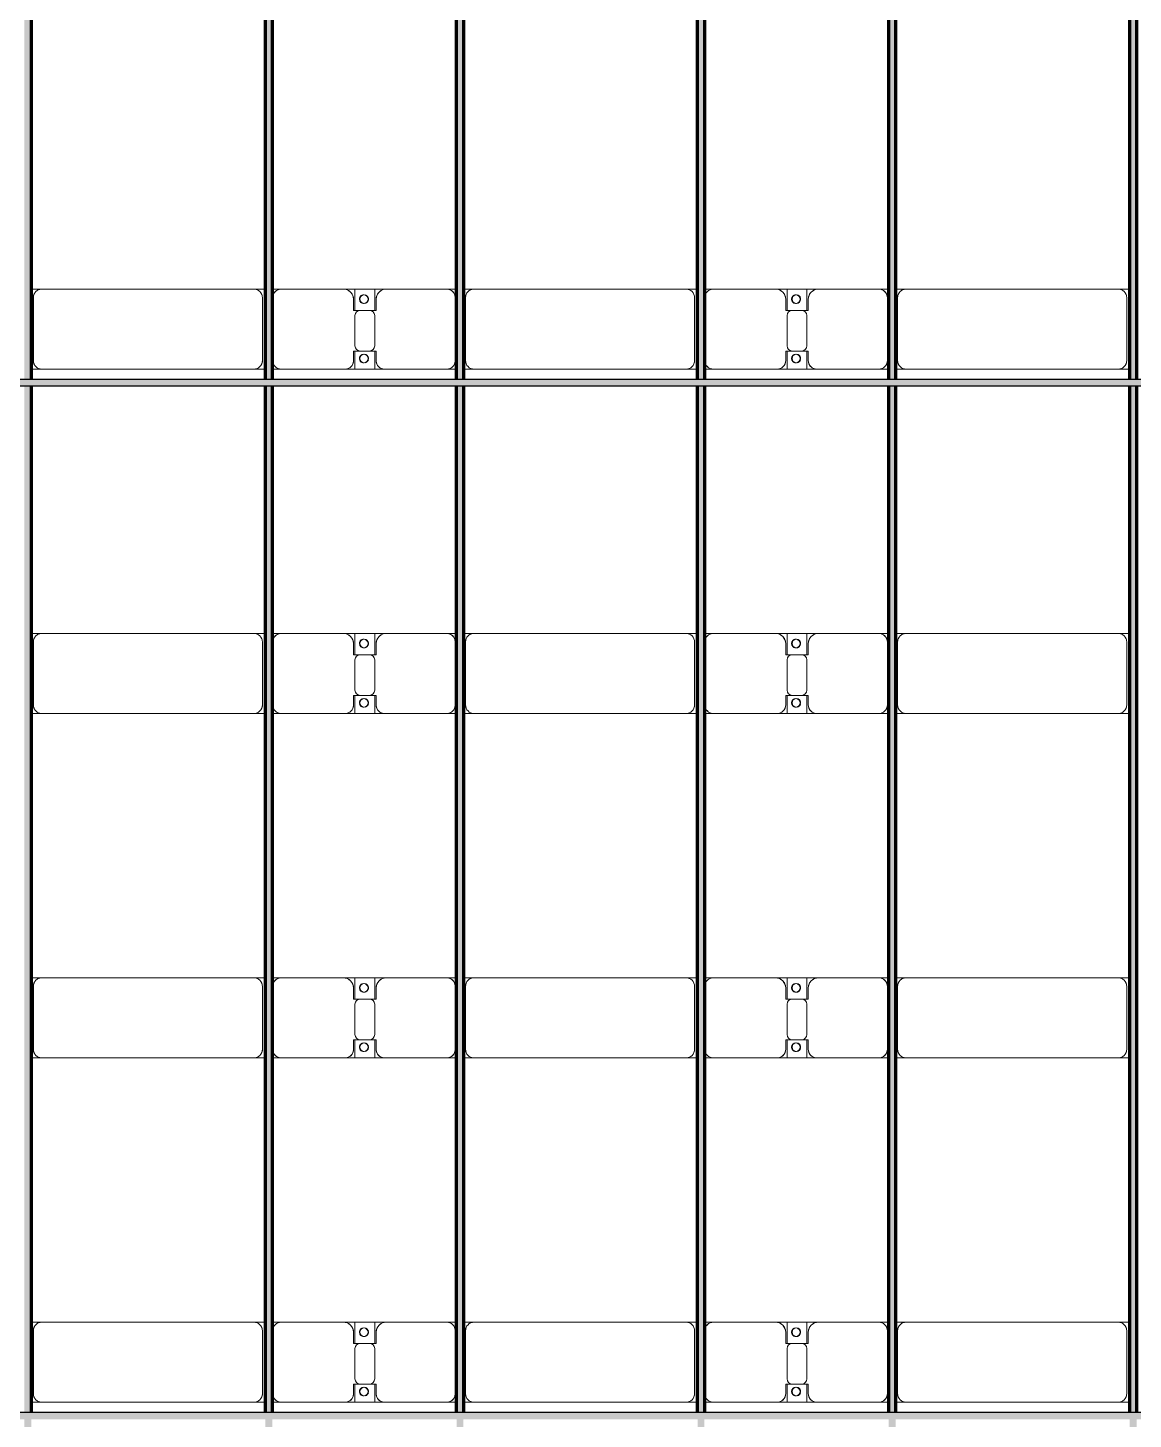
# Model space of a CAD drawing. Header units: millimetres. Extents: x -268744 to 115753, y -96240 to -10461.
# Drawn here: x -222104 to -215684, y -52647 to -44566 of the extents above; entities that cross this region are included whole.
import ezdxf

# ---------------------------------------------------------------- set-up
doc = ezdxf.new("R2010")
doc.units = ezdxf.units.MM
doc.layers.add('A-GENM', color=13, linetype='Continuous', lineweight=9)
doc.layers.add('S-BEAM', color=12, linetype='Continuous', lineweight=9)

# ---------------------------------------------------------------- blocks, each defined once
blk = doc.blocks.new('Dai phao do pin - DẢI PHAO ĐỠ PIN-V10-KHUNG KẾT CẤU BÈ PIN 1')
at = {"layer": 'A-GENM', "color": 7}
for p, q in [((31947.6, 241.6), (32009.7, 241.6)), ((31947.6, 241.6), (32009.7, 241.6)), ((31959.7, 191.6), (31959.7, -173.4)), ((33240.3, 241.6), (32009.7, 241.6)), ((33240.3, 241.6), (33307.6, 241.6)), ((33240.3, 241.6), (33307.6, 241.6)), ((33290.3, -173.4), (33290.3, 191.6)), ((33347.6, 241.6), (33399.7, 241.6)), ((33347.6, 241.6), (33399.7, 241.6)), ((33349.7, 191.6), (33349.7, -173.4)), ((33759.7, 241.6), (33399.7, 241.6)), ((33759.7, 241.6), (33942.2, 241.6)), ((33942.2, 241.6), (33759.7, 241.6)), ((33819.7, 118.2), (33819.7, 181.6)), ((33827.8, 241.6), (34010.3, 241.6)), ((33827.8, 116.2), (33827.8, 241.6)), ((34010.3, 241.6), (33827.8, 241.6)), ((33942.2, 241.6), (33942.2, 116.2)), ((33950.3, 181.6), (33950.3, 118.2)), ((34360.3, 241.6), (34010.3, 241.6)), ((34360.3, 241.6), (34417.6, 241.6)), ((34360.3, 241.6), (34417.6, 241.6)), ((34410.3, -173.4), (34410.3, 191.6)), ((34457.6, 241.6), (34519.7, 241.6)), ((34457.6, 241.6), (34519.7, 241.6)), ((34469.7, 191.6), (34469.7, -173.4)), ((35750.3, 241.6), (34519.7, 241.6)), ((35750.3, 241.6), (35817.6, 241.6)), ((35750.3, 241.6), (35817.6, 241.6)), ((35800.3, -173.4), (35800.3, 191.6)), ((35857.6, 241.6), (35909.7, 241.6)), ((35857.6, 241.6), (35909.7, 241.6)), ((35859.7, 191.6), (35859.7, -173.4)), ((36269.7, 241.6), (35909.7, 241.6)), ((36269.7, 241.6), (36452.2, 241.6)), ((36452.2, 241.6), (36269.7, 241.6)), ((36329.7, 118.2), (36329.7, 181.6)), ((36337.8, 241.6), (36520.3, 241.6)), ((36337.8, 116.2), (36337.8, 241.6)), ((36520.3, 241.6), (36337.8, 241.6)), ((36452.2, 241.6), (36452.2, 116.2)), ((36460.3, 181.6), (36460.3, 118.2)), ((36870.3, 241.6), (36520.3, 241.6)), ((36870.3, 241.6), (36927.6, 241.6)), ((36870.3, 241.6), (36927.6, 241.6)), ((36920.3, -173.4), (36920.3, 191.6)), ((36967.6, 241.6), (37029.7, 241.6)), ((36967.6, 241.6), (37029.7, 241.6)), ((36979.7, 191.6), (36979.7, -173.4)), ((38260.3, 241.6), (37029.7, 241.6)), ((38260.3, 241.6), (38327.6, 241.6)), ((38260.3, 241.6), (38327.6, 241.6)), ((38310.3, -173.4), (38310.3, 191.6)), ((33912.2, 118.2), (33819.7, 118.2)), ((33827.8, 88.2), (33827.8, -88.2)), ((33950.3, 118.2), (33857.8, 118.2)), ((33942.2, -88.2), (33942.2, 88.2)), ((36422.2, 118.2), (36329.7, 118.2)), ((36337.8, 88.2), (36337.8, -88.2)), ((36460.3, 118.2), (36367.8, 118.2)), ((36452.2, -88.2), (36452.2, 88.2)), ((33819.7, -173.4), (33819.7, -118.2)), ((33819.7, -118.2), (33912.2, -118.2)), ((33827.8, -223.4), (33827.8, -116.2)), ((33857.8, -118.2), (33950.3, -118.2)), ((33942.2, -116.2), (33942.2, -223.4)), ((33950.3, -118.2), (33950.3, -173.4)), ((36329.7, -173.4), (36329.7, -118.2)), ((36329.7, -118.2), (36422.2, -118.2)), ((36337.8, -223.4), (36337.8, -116.2)), ((36367.8, -118.2), (36460.3, -118.2)), ((36452.2, -116.2), (36452.2, -223.4)), ((36460.3, -118.2), (36460.3, -173.4)), ((32009.7, -223.4), (31947.6, -223.4)), ((32009.7, -223.4), (31947.6, -223.4)), ((32009.7, -223.4), (33240.3, -223.4)), ((33307.6, -223.4), (33240.3, -223.4)), ((33307.6, -223.4), (33240.3, -223.4)), ((33399.7, -223.4), (33347.6, -223.4)), ((33399.7, -223.4), (33347.6, -223.4)), ((33399.7, -223.4), (33769.7, -223.4)), ((33942.2, -223.4), (33769.7, -223.4)), ((33769.7, -223.4), (33942.2, -223.4)), ((34000.3, -223.4), (33827.8, -223.4)), ((33827.8, -223.4), (34000.3, -223.4)), ((34000.3, -223.4), (34360.3, -223.4)), ((34417.6, -223.4), (34360.3, -223.4)), ((34417.6, -223.4), (34360.3, -223.4)), ((34519.7, -223.4), (34457.6, -223.4)), ((34519.7, -223.4), (34457.6, -223.4)), ((34519.7, -223.4), (35750.3, -223.4)), ((35817.6, -223.4), (35750.3, -223.4)), ((35817.6, -223.4), (35750.3, -223.4)), ((35909.7, -223.4), (35857.6, -223.4)), ((35909.7, -223.4), (35857.6, -223.4)), ((35909.7, -223.4), (36279.7, -223.4)), ((36452.2, -223.4), (36279.7, -223.4)), ((36279.7, -223.4), (36452.2, -223.4)), ((36510.3, -223.4), (36337.8, -223.4)), ((36337.8, -223.4), (36510.3, -223.4)), ((36510.3, -223.4), (36870.3, -223.4)), ((36927.6, -223.4), (36870.3, -223.4)), ((36927.6, -223.4), (36870.3, -223.4)), ((37029.7, -223.4), (36967.6, -223.4)), ((37029.7, -223.4), (36967.6, -223.4)), ((37029.7, -223.4), (38260.3, -223.4)), ((38327.6, -223.4), (38260.3, -223.4)), ((38327.6, -223.4), (38260.3, -223.4))]:
    blk.add_line(p, q, dxfattribs=at)
for centre, radius, start, end in [((32009.7, 191.6), 50, 90, 180), ((32009.7, 191.6), 50, 150, 180), ((32009.7, 191.6), 50, 105, 135), ((33240.3, 191.6), 50, 360, 90), ((33240.3, 191.6), 50, 60, 90), ((33240.3, 191.6), 50, 15, 30), ((33399.7, 191.6), 50, 90, 180), ((33399.7, 191.6), 50, 105, 180), ((33759.7, 181.6), 60, 360, 90), ((33759.7, 181.6), 60, 360, 60), ((33878.6, 183.2), 25, 360, 180), ((33878.6, 183.2), 25, 180, 0), ((33878.6, 183.2), 25, 0, 165), ((33881.4, 183.2), 25, 0, 180), ((33881.4, 183.2), 25, 90, 180), ((33881.4, 183.2), 25, 180, 360), ((33881.4, 183.2), 25, 180, 300), ((33878.6, 183.2), 25, 210, 0), ((33881.4, 183.2), 25, 15, 75), ((33881.4, 183.2), 25, 330, 345), ((34010.3, 181.6), 60, 90, 180), ((34010.3, 181.6), 60, 120, 180), ((34360.3, 191.6), 50, 0, 90), ((34360.3, 191.6), 50, 0, 75), ((34519.7, 191.6), 50, 90, 180), ((34519.7, 191.6), 50, 150, 180), ((34519.7, 191.6), 50, 105, 135), ((35750.3, 191.6), 50, 360, 90), ((35750.3, 191.6), 50, 60, 90), ((35750.3, 191.6), 50, 15, 30), ((35909.7, 191.6), 50, 90, 180), ((35909.7, 191.6), 50, 105, 180), ((36269.7, 181.6), 60, 360, 90), ((36269.7, 181.6), 60, 360, 60), ((36388.6, 183.2), 25, 360, 180), ((36388.6, 183.2), 25, 180, 0), ((36388.6, 183.2), 25, 0, 165), ((36391.4, 183.2), 25, 0, 180), ((36391.4, 183.2), 25, 90, 180), ((36391.4, 183.2), 25, 180, 0), ((36391.4, 183.2), 25, 180, 300), ((36388.6, 183.2), 25, 210, 255), ((36388.6, 183.2), 25, 262.95651, 0), ((36391.4, 183.2), 25, 15, 75), ((36391.4, 183.2), 25, 330, 345), ((36520.3, 181.6), 60, 90, 180), ((36520.3, 181.6), 60, 120, 180), ((36870.3, 191.6), 50, 360, 90), ((36870.3, 191.6), 50, 360, 75), ((37029.7, 191.6), 50, 90, 180), ((37029.7, 191.6), 50, 150, 180), ((37029.7, 191.6), 50, 105, 135), ((38260.3, 191.6), 50, 0, 90), ((38260.3, 191.6), 50, 60, 90), ((38260.3, 191.6), 50, 15, 30), ((33857.8, 88.2), 30, 90, 180), ((33912.2, 88.2), 30, 0, 90), ((36367.8, 88.2), 30, 90, 180), ((36422.2, 88.2), 30, 0, 90), ((33857.8, -88.2), 30, 180, 270), ((33878.6, -161.8), 25, 0, 180), ((33878.6, -161.8), 25, 105, 165), ((33881.4, -161.8), 25, 0, 180), ((33881.4, -161.8), 25, 105, 180), ((33878.6, -161.8), 25, 0, 75), ((33881.4, -161.8), 25, 15, 75), ((33912.2, -88.2), 30, 270, 0), ((36367.8, -88.2), 30, 180, 270), ((36388.6, -161.8), 25, 360, 180), ((36388.6, -161.8), 25, 105, 165), ((36391.4, -161.8), 25, 360, 180), ((36391.4, -161.8), 25, 105, 180), ((36388.6, -161.8), 25, 0, 75), ((36391.4, -161.8), 25, 15, 75), ((36422.2, -88.2), 30, 270, 0), ((32009.7, -173.4), 50, 180, 270), ((32009.7, -173.4), 50, 180, 210), ((32009.7, -173.4), 50, 240, 270), ((33240.3, -173.4), 50, 270, 360), ((33240.3, -173.4), 50, 285, 300), ((33240.3, -173.4), 50, 330, 360), ((33399.7, -173.4), 50, 180, 270), ((33399.7, -173.4), 50, 180, 255), ((33769.7, -173.4), 50, 270, 0), ((33769.7, -173.4), 50, 285, 0), ((33878.6, -161.8), 25, 180, 0), ((33878.6, -161.8), 25, 195, 0), ((33881.4, -161.8), 25, 180, 0), ((33881.4, -161.8), 25, 180, 270), ((33881.4, -161.8), 25, 285, 345), ((34000.3, -173.4), 50, 180, 270), ((34000.3, -173.4), 50, 180, 255), ((34360.3, -173.4), 50, 270, 0), ((34360.3, -173.4), 50, 285, 0), ((34519.7, -173.4), 50, 180, 270), ((34519.7, -173.4), 50, 180, 210), ((34519.7, -173.4), 50, 240, 270), ((35750.3, -173.4), 50, 270, 360), ((35750.3, -173.4), 50, 285, 300), ((35750.3, -173.4), 50, 330, 360), ((35909.7, -173.4), 50, 180, 270), ((35909.7, -173.4), 50, 180, 255), ((36279.7, -173.4), 50, 270, 0), ((36279.7, -173.4), 50, 285, 0), ((36388.6, -161.8), 25, 180, 0), ((36388.6, -161.8), 25, 195, 0), ((36391.4, -161.8), 25, 180, 0), ((36391.4, -161.8), 25, 180, 270), ((36391.4, -161.8), 25, 285, 345), ((36510.3, -173.4), 50, 180, 270), ((36510.3, -173.4), 50, 180, 255), ((36870.3, -173.4), 50, 270, 360), ((36870.3, -173.4), 50, 285, 360), ((37029.7, -173.4), 50, 180, 270), ((37029.7, -173.4), 50, 180, 210), ((37029.7, -173.4), 50, 240, 270), ((38260.3, -173.4), 50, 270, 0), ((38260.3, -173.4), 50, 285, 300), ((38260.3, -173.4), 50, 330, 360)]:
    blk.add_arc(centre, radius, start, end, dxfattribs=at)
blk = doc.blocks.new('Dai phao do pin - DẢI PHAO ĐỠ PIN-V11-KHUNG KẾT CẤU BÈ PIN 1')
at = {"layer": 'A-GENM', "color": 7}
for p, q in [((31947.6, 241.6), (32009.7, 241.6)), ((31947.6, 241.6), (32009.7, 241.6)), ((31959.7, 191.6), (31959.7, -173.4)), ((33240.3, 241.6), (32009.7, 241.6)), ((33240.3, 241.6), (33307.6, 241.6)), ((33240.3, 241.6), (33307.6, 241.6)), ((33290.3, -173.4), (33290.3, 191.6)), ((33347.6, 241.6), (33399.7, 241.6)), ((33347.6, 241.6), (33399.7, 241.6)), ((33349.7, 191.6), (33349.7, -173.4)), ((33759.7, 241.6), (33399.7, 241.6)), ((33759.7, 241.6), (33942.2, 241.6)), ((33942.2, 241.6), (33759.7, 241.6)), ((33819.7, 118.2), (33819.7, 181.6)), ((33827.8, 241.6), (34010.3, 241.6)), ((33827.8, 116.2), (33827.8, 241.6)), ((34010.3, 241.6), (33827.8, 241.6)), ((33942.2, 241.6), (33942.2, 116.2)), ((33950.3, 181.6), (33950.3, 118.2)), ((34360.3, 241.6), (34010.3, 241.6)), ((34360.3, 241.6), (34417.6, 241.6)), ((34360.3, 241.6), (34417.6, 241.6)), ((34410.3, -173.4), (34410.3, 191.6)), ((34457.6, 241.6), (34519.7, 241.6)), ((34457.6, 241.6), (34519.7, 241.6)), ((34469.7, 191.6), (34469.7, -173.4)), ((35750.3, 241.6), (34519.7, 241.6)), ((35750.3, 241.6), (35817.6, 241.6)), ((35750.3, 241.6), (35817.6, 241.6)), ((35800.3, -173.4), (35800.3, 191.6)), ((35857.6, 241.6), (35909.7, 241.6)), ((35857.6, 241.6), (35909.7, 241.6)), ((35859.7, 191.6), (35859.7, -173.4)), ((36269.7, 241.6), (35909.7, 241.6)), ((36269.7, 241.6), (36452.2, 241.6)), ((36452.2, 241.6), (36269.7, 241.6)), ((36329.7, 118.2), (36329.7, 181.6)), ((36337.8, 241.6), (36520.3, 241.6)), ((36337.8, 116.2), (36337.8, 241.6)), ((36520.3, 241.6), (36337.8, 241.6)), ((36452.2, 241.6), (36452.2, 116.2)), ((36460.3, 181.6), (36460.3, 118.2)), ((36870.3, 241.6), (36520.3, 241.6)), ((36870.3, 241.6), (36927.6, 241.6)), ((36870.3, 241.6), (36927.6, 241.6)), ((36920.3, -173.4), (36920.3, 191.6)), ((36967.6, 241.6), (37029.7, 241.6)), ((36967.6, 241.6), (37029.7, 241.6)), ((36979.7, 191.6), (36979.7, -173.4)), ((38260.3, 241.6), (37029.7, 241.6)), ((38260.3, 241.6), (38327.6, 241.6)), ((38260.3, 241.6), (38327.6, 241.6)), ((38310.3, -173.4), (38310.3, 191.6)), ((33912.2, 118.2), (33819.7, 118.2)), ((33827.8, 88.2), (33827.8, -88.2)), ((33950.3, 118.2), (33857.8, 118.2)), ((33942.2, -88.2), (33942.2, 88.2)), ((36422.2, 118.2), (36329.7, 118.2)), ((36337.8, 88.2), (36337.8, -88.2)), ((36460.3, 118.2), (36367.8, 118.2)), ((36452.2, -88.2), (36452.2, 88.2)), ((33819.7, -173.4), (33819.7, -118.2)), ((33819.7, -118.2), (33912.2, -118.2)), ((33827.8, -223.4), (33827.8, -116.2)), ((33857.8, -118.2), (33950.3, -118.2)), ((33942.2, -116.2), (33942.2, -223.4)), ((33950.3, -118.2), (33950.3, -173.4)), ((36329.7, -173.4), (36329.7, -118.2)), ((36329.7, -118.2), (36422.2, -118.2)), ((36337.8, -223.4), (36337.8, -116.2)), ((36367.8, -118.2), (36460.3, -118.2)), ((36452.2, -116.2), (36452.2, -223.4)), ((36460.3, -118.2), (36460.3, -173.4)), ((32009.7, -223.4), (31947.6, -223.4)), ((32009.7, -223.4), (31947.6, -223.4)), ((32009.7, -223.4), (33240.3, -223.4)), ((33307.6, -223.4), (33240.3, -223.4)), ((33307.6, -223.4), (33240.3, -223.4)), ((33399.7, -223.4), (33347.6, -223.4)), ((33399.7, -223.4), (33347.6, -223.4)), ((33399.7, -223.4), (33769.7, -223.4)), ((33942.2, -223.4), (33769.7, -223.4)), ((33769.7, -223.4), (33942.2, -223.4)), ((34000.3, -223.4), (33827.8, -223.4)), ((33827.8, -223.4), (34000.3, -223.4)), ((34000.3, -223.4), (34360.3, -223.4)), ((34417.6, -223.4), (34360.3, -223.4)), ((34417.6, -223.4), (34360.3, -223.4)), ((34519.7, -223.4), (34457.6, -223.4)), ((34519.7, -223.4), (34457.6, -223.4)), ((34519.7, -223.4), (35750.3, -223.4)), ((35817.6, -223.4), (35750.3, -223.4)), ((35817.6, -223.4), (35750.3, -223.4)), ((35909.7, -223.4), (35857.6, -223.4)), ((35909.7, -223.4), (35857.6, -223.4)), ((35909.7, -223.4), (36279.7, -223.4)), ((36452.2, -223.4), (36279.7, -223.4)), ((36279.7, -223.4), (36452.2, -223.4)), ((36510.3, -223.4), (36337.8, -223.4)), ((36337.8, -223.4), (36510.3, -223.4)), ((36510.3, -223.4), (36870.3, -223.4)), ((36927.6, -223.4), (36870.3, -223.4)), ((36927.6, -223.4), (36870.3, -223.4)), ((37029.7, -223.4), (36967.6, -223.4)), ((37029.7, -223.4), (36967.6, -223.4)), ((37029.7, -223.4), (38260.3, -223.4)), ((38327.6, -223.4), (38260.3, -223.4)), ((38327.6, -223.4), (38260.3, -223.4))]:
    blk.add_line(p, q, dxfattribs=at)
for centre, radius, start, end in [((32009.7, 191.6), 50, 90, 180), ((32009.7, 191.6), 50, 150, 180), ((32009.7, 191.6), 50, 105, 135), ((33240.3, 191.6), 50, 360, 90), ((33240.3, 191.6), 50, 60, 90), ((33240.3, 191.6), 50, 15, 30), ((33399.7, 191.6), 50, 90, 180), ((33399.7, 191.6), 50, 105, 180), ((33759.7, 181.6), 60, 360, 90), ((33759.7, 181.6), 60, 360, 60), ((33878.6, 183.2), 25, 360, 180), ((33878.6, 183.2), 25, 180, 0), ((33878.6, 183.2), 25, 0, 165), ((33881.4, 183.2), 25, 0, 180), ((33881.4, 183.2), 25, 90, 180), ((33881.4, 183.2), 25, 180, 360), ((33881.4, 183.2), 25, 180, 300), ((33878.6, 183.2), 25, 210, 0), ((33881.4, 183.2), 25, 15, 75), ((33881.4, 183.2), 25, 330, 345), ((34010.3, 181.6), 60, 90, 180), ((34010.3, 181.6), 60, 120, 180), ((34360.3, 191.6), 50, 0, 90), ((34360.3, 191.6), 50, 0, 75), ((34519.7, 191.6), 50, 90, 180), ((34519.7, 191.6), 50, 150, 180), ((34519.7, 191.6), 50, 105, 135), ((35750.3, 191.6), 50, 360, 90), ((35750.3, 191.6), 50, 60, 90), ((35750.3, 191.6), 50, 15, 30), ((35909.7, 191.6), 50, 90, 180), ((35909.7, 191.6), 50, 105, 180), ((36269.7, 181.6), 60, 360, 90), ((36269.7, 181.6), 60, 360, 60), ((36388.6, 183.2), 25, 360, 180), ((36388.6, 183.2), 25, 180, 0), ((36388.6, 183.2), 25, 0, 165), ((36391.4, 183.2), 25, 0, 180), ((36391.4, 183.2), 25, 90, 180), ((36391.4, 183.2), 25, 180, 0), ((36391.4, 183.2), 25, 180, 300), ((36388.6, 183.2), 25, 210, 255), ((36388.6, 183.2), 25, 262.95651, 0), ((36391.4, 183.2), 25, 15, 75), ((36391.4, 183.2), 25, 330, 345), ((36520.3, 181.6), 60, 90, 180), ((36520.3, 181.6), 60, 120, 180), ((36870.3, 191.6), 50, 360, 90), ((36870.3, 191.6), 50, 360, 75), ((37029.7, 191.6), 50, 90, 180), ((37029.7, 191.6), 50, 150, 180), ((37029.7, 191.6), 50, 105, 135), ((38260.3, 191.6), 50, 0, 90), ((38260.3, 191.6), 50, 60, 90), ((38260.3, 191.6), 50, 15, 30), ((33857.8, 88.2), 30, 90, 180), ((33912.2, 88.2), 30, 0, 90), ((36367.8, 88.2), 30, 90, 180), ((36422.2, 88.2), 30, 0, 90), ((33857.8, -88.2), 30, 180, 270), ((33878.6, -161.8), 25, 0, 180), ((33878.6, -161.8), 25, 105, 165), ((33881.4, -161.8), 25, 0, 180), ((33881.4, -161.8), 25, 105, 180), ((33878.6, -161.8), 25, 0, 75), ((33881.4, -161.8), 25, 15, 75), ((33912.2, -88.2), 30, 270, 0), ((36367.8, -88.2), 30, 180, 270), ((36388.6, -161.8), 25, 360, 180), ((36388.6, -161.8), 25, 105, 165), ((36391.4, -161.8), 25, 360, 180), ((36391.4, -161.8), 25, 105, 180), ((36388.6, -161.8), 25, 0, 75), ((36391.4, -161.8), 25, 15, 75), ((36422.2, -88.2), 30, 270, 0), ((32009.7, -173.4), 50, 180, 270), ((32009.7, -173.4), 50, 180, 210), ((32009.7, -173.4), 50, 240, 270), ((33240.3, -173.4), 50, 270, 360), ((33240.3, -173.4), 50, 285, 300), ((33240.3, -173.4), 50, 330, 360), ((33399.7, -173.4), 50, 180, 270), ((33399.7, -173.4), 50, 180, 255), ((33769.7, -173.4), 50, 270, 0), ((33769.7, -173.4), 50, 285, 0), ((33878.6, -161.8), 25, 180, 0), ((33878.6, -161.8), 25, 195, 0), ((33881.4, -161.8), 25, 180, 0), ((33881.4, -161.8), 25, 180, 270), ((33881.4, -161.8), 25, 285, 345), ((34000.3, -173.4), 50, 180, 270), ((34000.3, -173.4), 50, 180, 255), ((34360.3, -173.4), 50, 270, 0), ((34360.3, -173.4), 50, 285, 0), ((34519.7, -173.4), 50, 180, 270), ((34519.7, -173.4), 50, 180, 210), ((34519.7, -173.4), 50, 240, 270), ((35750.3, -173.4), 50, 270, 360), ((35750.3, -173.4), 50, 285, 300), ((35750.3, -173.4), 50, 330, 360), ((35909.7, -173.4), 50, 180, 270), ((35909.7, -173.4), 50, 180, 255), ((36279.7, -173.4), 50, 270, 0), ((36279.7, -173.4), 50, 285, 0), ((36388.6, -161.8), 25, 180, 0), ((36388.6, -161.8), 25, 195, 0), ((36391.4, -161.8), 25, 180, 0), ((36391.4, -161.8), 25, 180, 270), ((36391.4, -161.8), 25, 285, 345), ((36510.3, -173.4), 50, 180, 270), ((36510.3, -173.4), 50, 180, 255), ((36870.3, -173.4), 50, 270, 360), ((36870.3, -173.4), 50, 285, 360), ((37029.7, -173.4), 50, 180, 270), ((37029.7, -173.4), 50, 180, 210), ((37029.7, -173.4), 50, 240, 270), ((38260.3, -173.4), 50, 270, 0), ((38260.3, -173.4), 50, 285, 300), ((38260.3, -173.4), 50, 330, 360)]:
    blk.add_arc(centre, radius, start, end, dxfattribs=at)
blk = doc.blocks.new('Dai phao do pin - DẢI PHAO ĐỠ PIN-V12-KHUNG KẾT CẤU BÈ PIN 1')
at = {"layer": 'A-GENM', "color": 7}
for p, q in [((31947.6, 241.6), (32009.7, 241.6)), ((31947.6, 241.6), (32009.7, 241.6)), ((31959.7, 191.6), (31959.7, -173.4)), ((33240.3, 241.6), (32009.7, 241.6)), ((33240.3, 241.6), (33307.6, 241.6)), ((33240.3, 241.6), (33307.6, 241.6)), ((33290.3, -173.4), (33290.3, 191.6)), ((33347.6, 241.6), (33399.7, 241.6)), ((33347.6, 241.6), (33399.7, 241.6)), ((33349.7, 191.6), (33349.7, -173.4)), ((33759.7, 241.6), (33399.7, 241.6)), ((33759.7, 241.6), (33942.2, 241.6)), ((33942.2, 241.6), (33759.7, 241.6)), ((33819.7, 118.2), (33819.7, 181.6)), ((33827.8, 241.6), (34010.3, 241.6)), ((33827.8, 116.2), (33827.8, 241.6)), ((34010.3, 241.6), (33827.8, 241.6)), ((33942.2, 241.6), (33942.2, 116.2)), ((33950.3, 181.6), (33950.3, 118.2)), ((34360.3, 241.6), (34010.3, 241.6)), ((34360.3, 241.6), (34417.6, 241.6)), ((34360.3, 241.6), (34417.6, 241.6)), ((34410.3, -173.4), (34410.3, 191.6)), ((34457.6, 241.6), (34519.7, 241.6)), ((34457.6, 241.6), (34519.7, 241.6)), ((34469.7, 191.6), (34469.7, -173.4)), ((35750.3, 241.6), (34519.7, 241.6)), ((35750.3, 241.6), (35817.6, 241.6)), ((35750.3, 241.6), (35817.6, 241.6)), ((35800.3, -173.4), (35800.3, 191.6)), ((35857.6, 241.6), (35909.7, 241.6)), ((35857.6, 241.6), (35909.7, 241.6)), ((35859.7, 191.6), (35859.7, -173.4)), ((36269.7, 241.6), (35909.7, 241.6)), ((36269.7, 241.6), (36452.2, 241.6)), ((36452.2, 241.6), (36269.7, 241.6)), ((36329.7, 118.2), (36329.7, 181.6)), ((36337.8, 241.6), (36520.3, 241.6)), ((36337.8, 116.2), (36337.8, 241.6)), ((36520.3, 241.6), (36337.8, 241.6)), ((36452.2, 241.6), (36452.2, 116.2)), ((36460.3, 181.6), (36460.3, 118.2)), ((36870.3, 241.6), (36520.3, 241.6)), ((36870.3, 241.6), (36927.6, 241.6)), ((36870.3, 241.6), (36927.6, 241.6)), ((36920.3, -173.4), (36920.3, 191.6)), ((36967.6, 241.6), (37029.7, 241.6)), ((36967.6, 241.6), (37029.7, 241.6)), ((36979.7, 191.6), (36979.7, -173.4)), ((38260.3, 241.6), (37029.7, 241.6)), ((38260.3, 241.6), (38327.6, 241.6)), ((38260.3, 241.6), (38327.6, 241.6)), ((38310.3, -173.4), (38310.3, 191.6)), ((33912.2, 118.2), (33819.7, 118.2)), ((33827.8, 88.2), (33827.8, -88.2)), ((33950.3, 118.2), (33857.8, 118.2)), ((33942.2, -88.2), (33942.2, 88.2)), ((36422.2, 118.2), (36329.7, 118.2)), ((36337.8, 88.2), (36337.8, -88.2)), ((36460.3, 118.2), (36367.8, 118.2)), ((36452.2, -88.2), (36452.2, 88.2)), ((33819.7, -173.4), (33819.7, -118.2)), ((33819.7, -118.2), (33912.2, -118.2)), ((33827.8, -223.4), (33827.8, -116.2)), ((33857.8, -118.2), (33950.3, -118.2)), ((33942.2, -116.2), (33942.2, -223.4)), ((33950.3, -118.2), (33950.3, -173.4)), ((36329.7, -173.4), (36329.7, -118.2)), ((36329.7, -118.2), (36422.2, -118.2)), ((36337.8, -223.4), (36337.8, -116.2)), ((36367.8, -118.2), (36460.3, -118.2)), ((36452.2, -116.2), (36452.2, -223.4)), ((36460.3, -118.2), (36460.3, -173.4)), ((32009.7, -223.4), (31947.6, -223.4)), ((32009.7, -223.4), (31947.6, -223.4)), ((32009.7, -223.4), (33240.3, -223.4)), ((33307.6, -223.4), (33240.3, -223.4)), ((33307.6, -223.4), (33240.3, -223.4)), ((33399.7, -223.4), (33347.6, -223.4)), ((33399.7, -223.4), (33347.6, -223.4)), ((33399.7, -223.4), (33769.7, -223.4)), ((33942.2, -223.4), (33769.7, -223.4)), ((33769.7, -223.4), (33942.2, -223.4)), ((34000.3, -223.4), (33827.8, -223.4)), ((33827.8, -223.4), (34000.3, -223.4)), ((34000.3, -223.4), (34360.3, -223.4)), ((34417.6, -223.4), (34360.3, -223.4)), ((34417.6, -223.4), (34360.3, -223.4)), ((34519.7, -223.4), (34457.6, -223.4)), ((34519.7, -223.4), (34457.6, -223.4)), ((34519.7, -223.4), (35750.3, -223.4)), ((35817.6, -223.4), (35750.3, -223.4)), ((35817.6, -223.4), (35750.3, -223.4)), ((35909.7, -223.4), (35857.6, -223.4)), ((35909.7, -223.4), (35857.6, -223.4)), ((35909.7, -223.4), (36279.7, -223.4)), ((36452.2, -223.4), (36279.7, -223.4)), ((36279.7, -223.4), (36452.2, -223.4)), ((36510.3, -223.4), (36337.8, -223.4)), ((36337.8, -223.4), (36510.3, -223.4)), ((36510.3, -223.4), (36870.3, -223.4)), ((36927.6, -223.4), (36870.3, -223.4)), ((36927.6, -223.4), (36870.3, -223.4)), ((37029.7, -223.4), (36967.6, -223.4)), ((37029.7, -223.4), (36967.6, -223.4)), ((37029.7, -223.4), (38260.3, -223.4)), ((38327.6, -223.4), (38260.3, -223.4)), ((38327.6, -223.4), (38260.3, -223.4))]:
    blk.add_line(p, q, dxfattribs=at)
for centre, radius, start, end in [((32009.7, 191.6), 50, 90, 180), ((32009.7, 191.6), 50, 150, 180), ((32009.7, 191.6), 50, 105, 135), ((33240.3, 191.6), 50, 360, 90), ((33240.3, 191.6), 50, 60, 90), ((33240.3, 191.6), 50, 15, 30), ((33399.7, 191.6), 50, 90, 180), ((33399.7, 191.6), 50, 105, 180), ((33759.7, 181.6), 60, 360, 90), ((33759.7, 181.6), 60, 360, 60), ((33878.6, 183.2), 25, 360, 180), ((33878.6, 183.2), 25, 180, 0), ((33878.6, 183.2), 25, 0, 165), ((33881.4, 183.2), 25, 0, 180), ((33881.4, 183.2), 25, 90, 180), ((33881.4, 183.2), 25, 180, 360), ((33881.4, 183.2), 25, 180, 300), ((33878.6, 183.2), 25, 210, 0), ((33881.4, 183.2), 25, 15, 75), ((33881.4, 183.2), 25, 330, 345), ((34010.3, 181.6), 60, 90, 180), ((34010.3, 181.6), 60, 120, 180), ((34360.3, 191.6), 50, 0, 90), ((34360.3, 191.6), 50, 0, 75), ((34519.7, 191.6), 50, 90, 180), ((34519.7, 191.6), 50, 150, 180), ((34519.7, 191.6), 50, 105, 135), ((35750.3, 191.6), 50, 360, 90), ((35750.3, 191.6), 50, 60, 90), ((35750.3, 191.6), 50, 15, 30), ((35909.7, 191.6), 50, 90, 180), ((35909.7, 191.6), 50, 105, 180), ((36269.7, 181.6), 60, 360, 90), ((36269.7, 181.6), 60, 360, 60), ((36388.6, 183.2), 25, 360, 180), ((36388.6, 183.2), 25, 180, 0), ((36388.6, 183.2), 25, 0, 165), ((36391.4, 183.2), 25, 0, 180), ((36391.4, 183.2), 25, 90, 180), ((36391.4, 183.2), 25, 180, 0), ((36391.4, 183.2), 25, 180, 300), ((36388.6, 183.2), 25, 210, 255), ((36388.6, 183.2), 25, 262.95651, 0), ((36391.4, 183.2), 25, 15, 75), ((36391.4, 183.2), 25, 330, 345), ((36520.3, 181.6), 60, 90, 180), ((36520.3, 181.6), 60, 120, 180), ((36870.3, 191.6), 50, 360, 90), ((36870.3, 191.6), 50, 360, 75), ((37029.7, 191.6), 50, 90, 180), ((37029.7, 191.6), 50, 150, 180), ((37029.7, 191.6), 50, 105, 135), ((38260.3, 191.6), 50, 0, 90), ((38260.3, 191.6), 50, 60, 90), ((38260.3, 191.6), 50, 15, 30), ((33857.8, 88.2), 30, 90, 180), ((33912.2, 88.2), 30, 0, 90), ((36367.8, 88.2), 30, 90, 180), ((36422.2, 88.2), 30, 0, 90), ((33857.8, -88.2), 30, 180, 270), ((33878.6, -161.8), 25, 0, 180), ((33878.6, -161.8), 25, 105, 165), ((33881.4, -161.8), 25, 0, 180), ((33881.4, -161.8), 25, 105, 180), ((33878.6, -161.8), 25, 0, 75), ((33881.4, -161.8), 25, 15, 75), ((33912.2, -88.2), 30, 270, 0), ((36367.8, -88.2), 30, 180, 270), ((36388.6, -161.8), 25, 360, 180), ((36388.6, -161.8), 25, 105, 165), ((36391.4, -161.8), 25, 360, 180), ((36391.4, -161.8), 25, 105, 180), ((36388.6, -161.8), 25, 0, 75), ((36391.4, -161.8), 25, 15, 75), ((36422.2, -88.2), 30, 270, 0), ((32009.7, -173.4), 50, 180, 270), ((32009.7, -173.4), 50, 180, 210), ((32009.7, -173.4), 50, 240, 270), ((33240.3, -173.4), 50, 270, 360), ((33240.3, -173.4), 50, 285, 300), ((33240.3, -173.4), 50, 330, 360), ((33399.7, -173.4), 50, 180, 270), ((33399.7, -173.4), 50, 180, 255), ((33769.7, -173.4), 50, 270, 0), ((33769.7, -173.4), 50, 285, 0), ((33878.6, -161.8), 25, 180, 0), ((33878.6, -161.8), 25, 195, 0), ((33881.4, -161.8), 25, 180, 0), ((33881.4, -161.8), 25, 180, 270), ((33881.4, -161.8), 25, 285, 345), ((34000.3, -173.4), 50, 180, 270), ((34000.3, -173.4), 50, 180, 255), ((34360.3, -173.4), 50, 270, 0), ((34360.3, -173.4), 50, 285, 0), ((34519.7, -173.4), 50, 180, 270), ((34519.7, -173.4), 50, 180, 210), ((34519.7, -173.4), 50, 240, 270), ((35750.3, -173.4), 50, 270, 360), ((35750.3, -173.4), 50, 285, 300), ((35750.3, -173.4), 50, 330, 360), ((35909.7, -173.4), 50, 180, 270), ((35909.7, -173.4), 50, 180, 255), ((36279.7, -173.4), 50, 270, 0), ((36279.7, -173.4), 50, 285, 0), ((36388.6, -161.8), 25, 180, 0), ((36388.6, -161.8), 25, 195, 0), ((36391.4, -161.8), 25, 180, 0), ((36391.4, -161.8), 25, 180, 270), ((36391.4, -161.8), 25, 285, 345), ((36510.3, -173.4), 50, 180, 270), ((36510.3, -173.4), 50, 180, 255), ((36870.3, -173.4), 50, 270, 360), ((36870.3, -173.4), 50, 285, 360), ((37029.7, -173.4), 50, 180, 270), ((37029.7, -173.4), 50, 180, 210), ((37029.7, -173.4), 50, 240, 270), ((38260.3, -173.4), 50, 270, 0), ((38260.3, -173.4), 50, 285, 300), ((38260.3, -173.4), 50, 330, 360)]:
    blk.add_arc(centre, radius, start, end, dxfattribs=at)
blk = doc.blocks.new('Dầm C52 - Dầm C52-V2-KHUNG KẾT CẤU BÈ PIN 1')
at = {"layer": 'S-BEAM', "lineweight": 140}
h = blk.add_hatch(color=1, dxfattribs=at)
h.paths.add_polyline_path([(-25480.9, 20), (-25480.9, -20), (-25440.9, -20), (-25440.9, 20)])
h.paths.add_polyline_path([(-25400.9, 20), (-25400.9, -20), (-19440.9, -20), (-19443, 20), (-24983.5, 20)])
h.paths.add_polyline_path([(-19400.9, 20), (-19400.9, -20), (-13440.9, -20), (-13440.9, 20), (-18519.6, 20)])
h.paths.add_polyline_path([(-13400.9, -20), (-7440.9, -20), (-7440.9, 20), (-13400.9, 20)])
h.paths.add_polyline_path([(-7400.9, 20), (-7400.9, -20), (-1440.9, -20), (-1440.9, 20), (-6515.3, 20)])
h.paths.add_polyline_path([(-1400.9, 20), (-1400.9, -20), (4559.1, -20), (4559.1, 20), (-974.9, 20)])
h.paths.add_polyline_path([(4599.1, -20), (10559.1, -20), (10559.1, 20), (4599.1, 20)])
h.paths.add_polyline_path([(10599.1, -20), (16559.1, -20), (16559.1, 20), (10599.1, 20)])
h.paths.add_polyline_path([(16599.1, 20), (16599.1, -20), (22559.1, -20), (22559.1, 20), (17493.2, 20)])
h.paths.add_polyline_path([(22599.1, 20), (22599.1, -20), (25259.1, -20), (25259.1, 20), (23033.7, 20)])
h.paths.add_polyline_path([(25299.1, -20), (25480.9, -20), (25480.9, 20), (25299.1, 20)])
at = {"layer": 'S-BEAM', "color": 1, "lineweight": 140}
for p, q in [((-1440.9, -20), (-7400.9, -20)), ((4559.1, -20), (-1400.9, -20))]:
    blk.add_line(p, q, dxfattribs=at)
blk = doc.blocks.new('Dầm C52 - Dầm C52-102503-KHUNG KẾT CẤU BÈ PIN 1')
at = {"layer": 'S-BEAM', "lineweight": 140}
h = blk.add_hatch(color=1, dxfattribs=at)
h.paths.add_polyline_path([(-25480.9, 20), (-25480.9, -20), (-25440.9, -20), (-25440.9, 20)])
h.paths.add_polyline_path([(-25400.9, 20), (-25400.9, -20), (-19440.9, -20), (-19443, 20), (-24983.5, 20)])
h.paths.add_polyline_path([(-19400.9, 20), (-19400.9, -20), (-13440.9, -20), (-13440.9, 20), (-17596.2, 20)])
h.paths.add_polyline_path([(-13400.9, -20), (-7440.9, -20), (-7440.9, 20), (-13400.9, 20)])
h.paths.add_polyline_path([(-7400.9, -20), (-1440.9, -20), (-1440.9, 20), (-7400.9, 20)])
h.paths.add_polyline_path([(-1400.9, -20), (4559.1, -20), (4559.1, 20), (-1400.9, 20)])
h.paths.add_polyline_path([(4599.1, -20), (10559.1, -20), (10559.1, 20), (4599.1, 20)])
h.paths.add_polyline_path([(10599.1, 20), (10599.1, -20), (16559.1, -20), (16559.1, 20), (11952.8, 20)])
h.paths.add_polyline_path([(16599.1, -20), (22559.1, -20), (22559.1, 20), (16599.1, 20)])
h.paths.add_polyline_path([(22599.1, -20), (25259.1, -20), (25259.1, 20), (22599.1, 20)])
h.paths.add_polyline_path([(25299.1, -20), (25441.8, -20), (25441.8, 20), (25299.1, 20)])
at = {"layer": 'S-BEAM', "color": 1, "lineweight": 140}
for p, q in [((-7400.9, 20), (-1440.9, 20)), ((-1400.9, 20), (4559.1, 20)), ((-1440.9, -20), (-7400.9, -20)), ((4559.1, -20), (-1400.9, -20))]:
    blk.add_line(p, q, dxfattribs=at)
blk = doc.blocks.new('Dầm C52 - Hộp 40x60-V24-KHUNG KẾT CẤU BÈ PIN 1')
at = {"layer": 'S-BEAM', "lineweight": 25}
blk.add_hatch(color=4, dxfattribs=at).paths.add_polyline_path([(-145811, -20), (145811, -20), (145811, 20), (-145811, 20)])
at = {"layer": 'S-BEAM', "color": 4, "lineweight": 25}
blk.add_line((-145811, 20), (145811, 20), dxfattribs=at)
blk = doc.blocks.new('Dầm C52 - Hộp 40x60-V26-KHUNG KẾT CẤU BÈ PIN 1')
at = {"layer": 'S-BEAM', "lineweight": 25}
h = blk.add_hatch(color=4, dxfattribs=at)
h.paths.add_polyline_path([(-145811, -20), (-73437.3, -15.7), (-73437.3, 20), (-145811, 20), (-145811, -15.7)])
h.paths.add_polyline_path([(-72237.3, -20), (-593.6, -15.7), (-593.6, 20), (-72237.3, 20), (-72237.3, -15.7)])
h.paths.add_polyline_path([(606.4, -20), (72250.2, -15.7), (72250.2, 20), (606.4, 20), (606.4, -15.7)])
h.paths.add_polyline_path([(73450.2, -20), (144462.7, -15.7), (144462.7, 20), (73450.2, 20), (73450.2, -15.7)])
h.paths.add_polyline_path([(145662.7, -20), (145811, -15.7), (145811, 20), (145662.7, 20), (145662.7, -15.7)])
at = {"layer": 'S-BEAM', "color": 4, "lineweight": 25}
for p, q in [((-145811, 20), (-73437.3, 20)), ((-73437.3, -20), (-145811, -20))]:
    blk.add_line(p, q, dxfattribs=at)
blk = doc.blocks.new('Dầm C52 - Dầm C52-102502-KHUNG KẾT CẤU BÈ PIN 1')
at = {"layer": 'S-BEAM', "lineweight": 140}
h = blk.add_hatch(color=1, dxfattribs=at)
h.paths.add_polyline_path([(-25480.9, 20), (-25480.9, -20), (-25440.9, -20), (-25440.9, 20)])
h.paths.add_polyline_path([(-25400.9, 20), (-25400.9, -20), (-19440.9, -20), (-19443, 20), (-24983.5, 20)])
h.paths.add_polyline_path([(-19400.9, 20), (-19400.9, -20), (-13440.9, -20), (-13440.9, 20), (-18981.3, 20)])
h.paths.add_polyline_path([(-13400.9, -20), (-7440.9, -20), (-7440.9, 20), (-13400.9, 20)])
h.paths.add_polyline_path([(-7400.9, -20), (-1440.9, -20), (-1440.9, 20), (-7400.9, 20)])
h.paths.add_polyline_path([(-1400.9, -20), (4559.1, -20), (4559.1, 20), (-1400.9, 20)])
h.paths.add_polyline_path([(4599.1, 20), (4599.1, -20), (10559.1, -20), (10559.1, 20), (5027.2, 20)])
h.paths.add_polyline_path([(10599.1, -20), (16559.1, -20), (16559.1, 20), (10599.1, 20)])
h.paths.add_polyline_path([(16599.1, 20), (16599.1, -20), (22559.1, -20), (22559.1, 20), (17031.5, 20)])
h.paths.add_polyline_path([(22599.1, -20), (25259.1, -20), (25259.1, 20), (22599.1, 20)])
h.paths.add_polyline_path([(25299.1, -20), (25480.9, -20), (25480.9, 20), (25299.1, 20)])
at = {"layer": 'S-BEAM', "color": 1, "lineweight": 140}
for p, q in [((-7400.9, 20), (-1440.9, 20)), ((-1400.9, 20), (4559.1, 20)), ((-1440.9, -20), (-7400.9, -20)), ((4559.1, -20), (-1400.9, -20))]:
    blk.add_line(p, q, dxfattribs=at)
blk = doc.blocks.new('Dầm C52 - Dầm C52-V19-KHUNG KẾT CẤU BÈ PIN 1')
at = {"layer": 'S-BEAM', "lineweight": 140}
h = blk.add_hatch(color=1, dxfattribs=at)
h.paths.add_polyline_path([(-25480.9, 20), (-25480.9, -20), (-25440.9, -20), (-25445.2, 20)])
h.paths.add_polyline_path([(-25400.9, -20), (-19440.9, -20), (-19443, 20), (-25400.9, 20)])
h.paths.add_polyline_path([(-19400.9, -20), (-13440.9, -20), (-13440.9, 20), (-19400.9, 20)])
h.paths.add_polyline_path([(-13400.9, -20), (-7440.9, -20), (-7440.9, 20), (-13400.9, 20)])
h.paths.add_polyline_path([(-7400.9, -20), (-1440.9, -20), (-1440.9, 20), (-7400.9, 20)])
h.paths.add_polyline_path([(-1400.9, -20), (4559.1, -20), (4559.1, 20), (-1400.9, 20)])
h.paths.add_polyline_path([(4599.1, -20), (10559.1, -20), (10559.1, 20), (4599.1, 20)])
h.paths.add_polyline_path([(10599.1, -20), (16559.1, -20), (16559.1, 20), (10599.1, 20)])
h.paths.add_polyline_path([(16599.1, -20), (22559.1, -20), (22559.1, 20), (16599.1, 20)])
h.paths.add_polyline_path([(22599.1, -20), (25259.1, -20), (25259.1, 20), (22599.1, 20)])
h.paths.add_polyline_path([(25299.1, 20), (25299.1, -20), (25441.8, -20), (25441.8, 20)])
at = {"layer": 'S-BEAM', "color": 1, "lineweight": 140}
for p, q in [((-7400.9, 20), (-1440.9, 20)), ((-1400.9, 20), (4559.1, 20)), ((-1440.9, -20), (-7400.9, -20)), ((4559.1, -20), (-1400.9, -20))]:
    blk.add_line(p, q, dxfattribs=at)
blk = doc.blocks.new('Dầm C52 - Dầm C52-V1-KHUNG KẾT CẤU BÈ PIN 1')
at = {"layer": 'S-BEAM', "lineweight": 140}
h = blk.add_hatch(color=1, dxfattribs=at)
h.paths.add_polyline_path([(-25480.9, 20), (-25480.9, -20), (-25440.9, -20), (-25445.2, 20)])
h.paths.add_polyline_path([(-25400.9, -20), (-19440.9, -20), (-19443, 20), (-25400.9, 20)])
h.paths.add_polyline_path([(-19400.9, 20), (-19400.9, -20), (-13440.9, -20), (-13440.9, 20), (-18981.3, 20)])
h.paths.add_polyline_path([(-13400.9, -20), (-7440.9, -20), (-7440.9, 20), (-13400.9, 20)])
h.paths.add_polyline_path([(-7400.9, 20), (-7400.9, -20), (-1440.9, -20), (-1440.9, 20), (-6977, 20)])
h.paths.add_polyline_path([(-1400.9, -20), (4559.1, -20), (4559.1, 20), (-1400.9, 20)])
h.paths.add_polyline_path([(4599.1, 20), (4599.1, -20), (10559.1, -20), (10559.1, 20), (5027.2, 20)])
h.paths.add_polyline_path([(10599.1, -20), (16559.1, -20), (16559.1, 20), (10599.1, 20)])
h.paths.add_polyline_path([(16599.1, 20), (16599.1, -20), (22559.1, -20), (22559.1, 20), (17031.5, 20)])
h.paths.add_polyline_path([(22599.1, -20), (25259.1, -20), (25259.1, 20), (22599.1, 20)])
h.paths.add_polyline_path([(25299.1, -20), (25480.9, -20), (25480.9, 20), (25299.1, 20)])
at = {"layer": 'S-BEAM', "color": 1, "lineweight": 140}
for p, q in [((-7400.9, 20), (-1440.9, 20)), ((-1400.9, 20), (4559.1, 20)), ((-1440.9, -20), (-7400.9, -20)), ((4559.1, -20), (-1400.9, -20))]:
    blk.add_line(p, q, dxfattribs=at)
blk = doc.blocks.new('be pin 1_rvt-1-KHUNG KẾT CẤU BÈ PIN 1')
at = {"layer": 'A-GENM', "lineweight": 9}
for name, p in [('Dai phao do pin - DẢI PHAO ĐỠ PIN-V12-KHUNG KẾT CẤU BÈ PIN 1', (-254031.8, -46324.7)), ('Dai phao do pin - DẢI PHAO ĐỠ PIN-V11-KHUNG KẾT CẤU BÈ PIN 1', (-254031.8, -48324.7)), ('Dai phao do pin - DẢI PHAO ĐỠ PIN-V11-KHUNG KẾT CẤU BÈ PIN 1', (-254031.8, -50324.7)), ('Dai phao do pin - DẢI PHAO ĐỠ PIN-V10-KHUNG KẾT CẤU BÈ PIN 1', (-254031.8, -52324.7))]:
    blk.add_blockref(name, p, dxfattribs=at)
at = {"layer": 'S-BEAM', "lineweight": 9, "rotation": 90.00000000032618}
for name, p in [('Dầm C52 - Dầm C52-V2-KHUNG KẾT CẤU BÈ PIN 1', (-222104.1, -45205.6)), ('Dầm C52 - Dầm C52-102503-KHUNG KẾT CẤU BÈ PIN 1', (-220704.1, -45205.6)), ('Dầm C52 - Dầm C52-102502-KHUNG KẾT CẤU BÈ PIN 1', (-219594.1, -45205.6)), ('Dầm C52 - Dầm C52-V19-KHUNG KẾT CẤU BÈ PIN 1', (-218194.1, -45205.6)), ('Dầm C52 - Dầm C52-V1-KHUNG KẾT CẤU BÈ PIN 1', (-217084.1, -45205.6)), ('Dầm C52 - Dầm C52-102503-KHUNG KẾT CẤU BÈ PIN 1', (-215684.1, -45205.6))]:
    blk.add_blockref(name, p, dxfattribs=at)
at = {"layer": 'S-BEAM', "lineweight": 9}
for name, p in [('Dầm C52 - Hộp 40x60-V26-KHUNG KẾT CẤU BÈ PIN 1', (-110896.7, -46626.5)), ('Dầm C52 - Hộp 40x60-V24-KHUNG KẾT CẤU BÈ PIN 1', (-110896.7, -52626.5))]:
    blk.add_blockref(name, p, dxfattribs=at)

msp = doc.modelspace()

# ---------------------------------------------------------------- block references
at = {"lineweight": 5}
msp.add_blockref('be pin 1_rvt-1-KHUNG KẾT CẤU BÈ PIN 1', (0, 0), dxfattribs=at)

doc.saveas('drawing.dxf')
